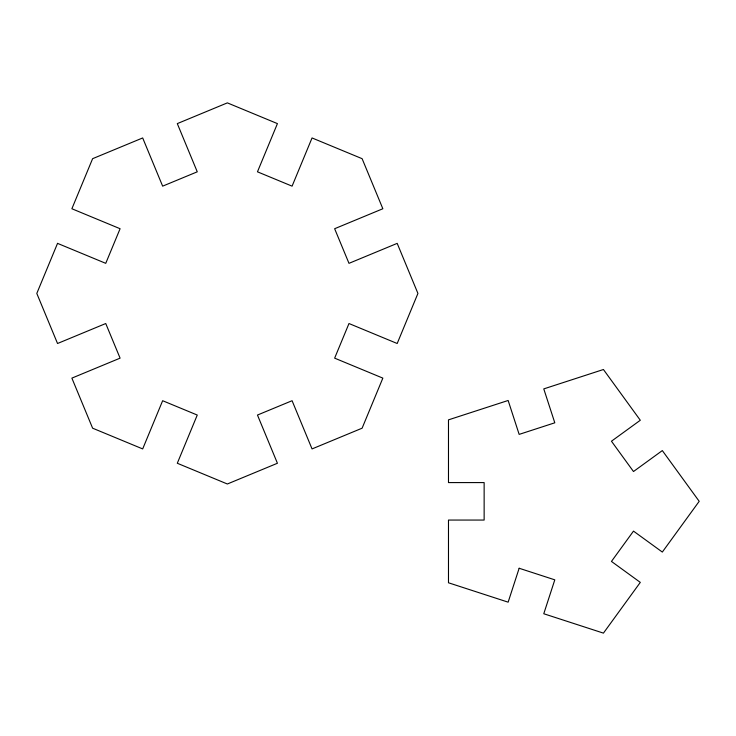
<?xml version="1.0" encoding="UTF-8"?>
<svg xmlns="http://www.w3.org/2000/svg" width="736" height="736" viewBox="0 0 736 736"><rect width="100%" height="100%" fill="white"/><g stroke="black" fill="none" stroke-linecap="round" stroke-linejoin="round"><path stroke-width="1.1" d="M519.156 568.256L508.144 602.168L448.482 582.783L448.482 520.058L484.141 520.058L484.141 482.586L448.482 482.586L448.482 419.86L508.144 400.476L519.156 434.387L554.797 422.804L543.775 388.893L603.437 369.509L640.302 420.256L611.46 441.214L633.484 471.528L662.326 450.579L699.2 501.317L662.326 552.064L633.484 531.116L611.46 561.43L640.302 582.388L603.437 633.126L543.775 613.75L554.797 579.839L519.156 568.256M57.537 243.368L36.8 293.434L57.537 343.5L105.745 323.527L120.088 358.147L71.88 378.12L92.616 428.186L142.683 448.923L162.647 400.715L197.266 415.049L177.302 463.257L227.36 483.994L277.426 463.257L257.462 415.049L292.082 400.715L312.046 448.923L362.112 428.186L382.849 378.12L334.641 358.147L348.984 323.527L397.192 343.5L417.928 293.434L397.192 243.368L348.984 263.341L334.641 228.721L382.849 208.748L362.112 158.682L312.046 137.945L292.082 186.153L257.462 171.819L277.426 123.611L227.36 102.874L177.302 123.611L197.266 171.819L162.647 186.153L142.683 137.945L92.616 158.682L71.88 208.748L120.088 228.721L105.745 263.341L57.537 243.368"/></g></svg>
